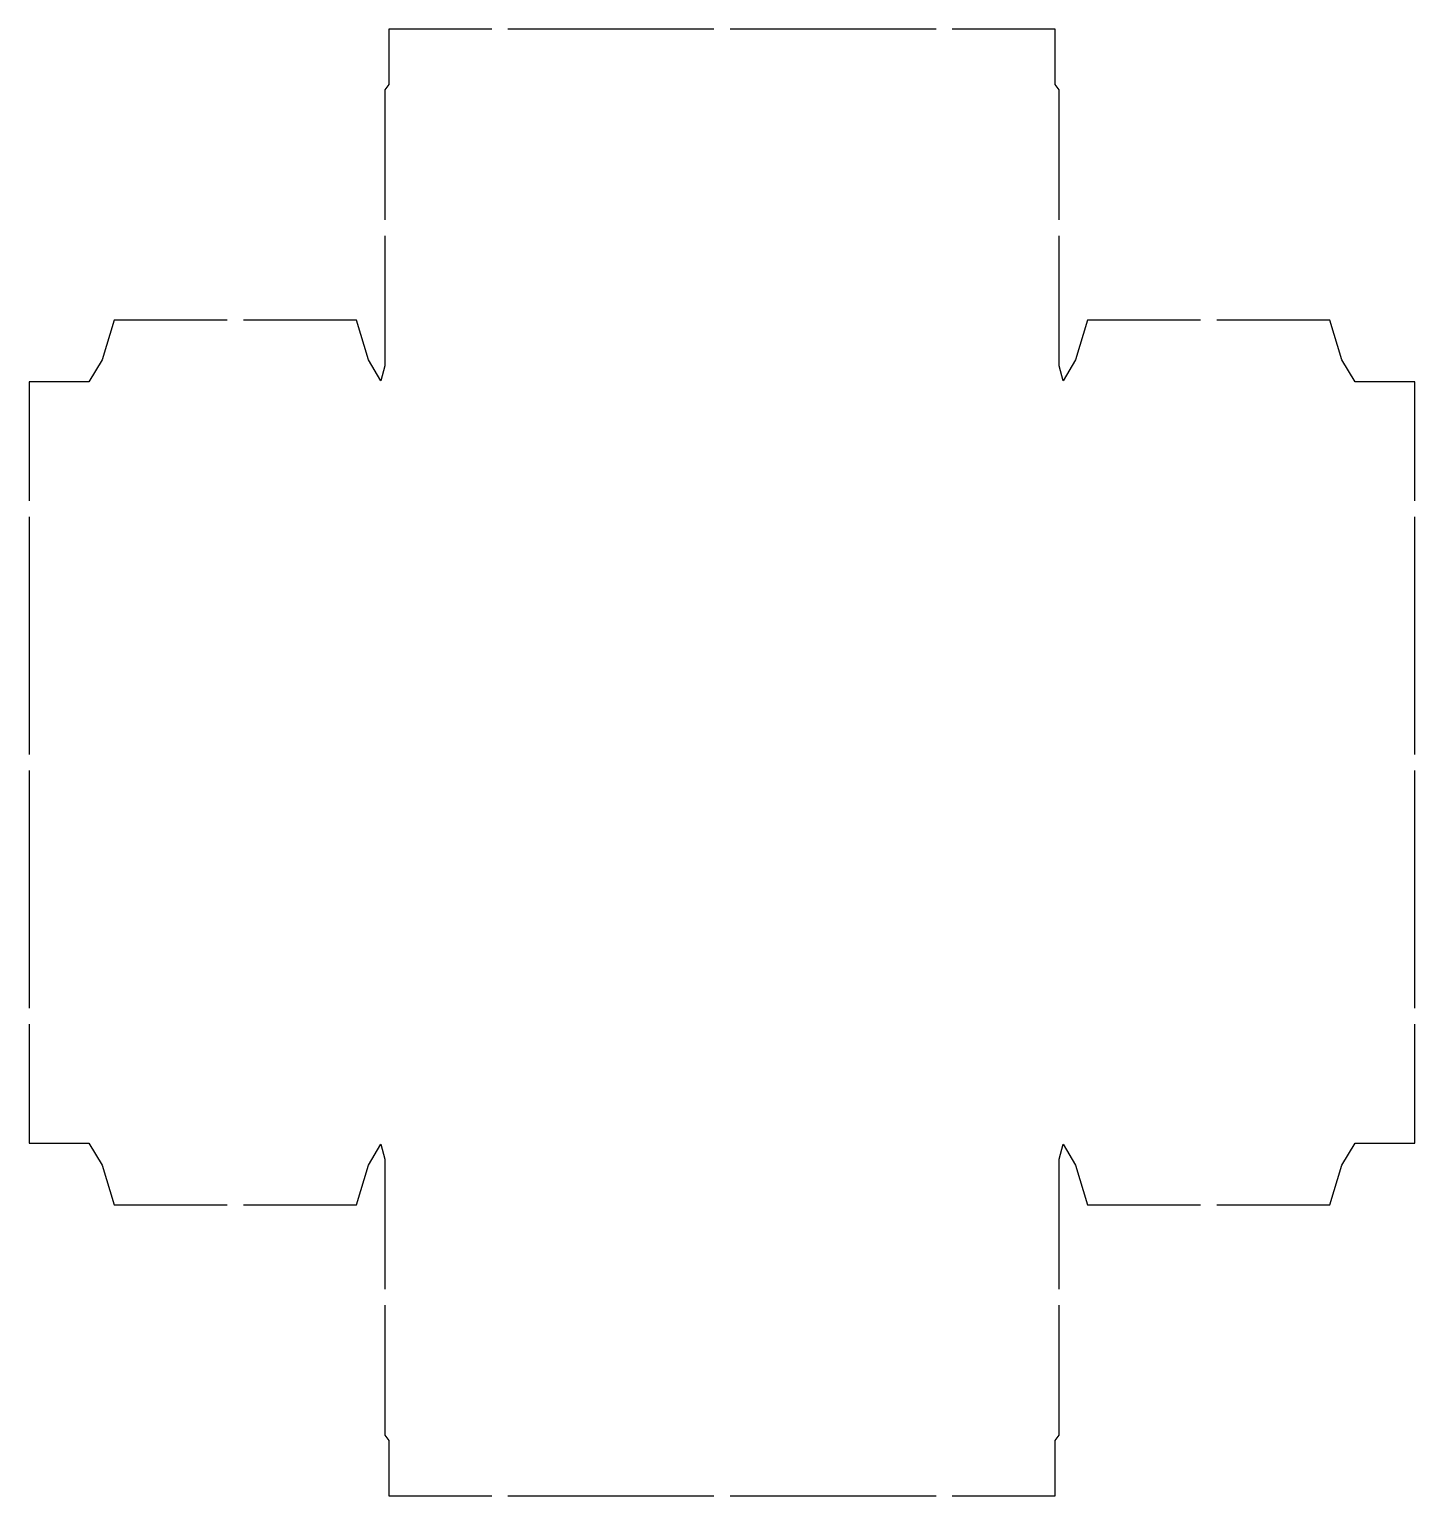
# Model space of a CAD drawing. Extents: x -67 to 276, y -51 to 312.
import ezdxf

# ---------------------------------------------------------------- set-up
doc = ezdxf.new("R2010")
doc.units = 0
doc.layers.add('2', color=1, linetype='CONTINUOUS')

msp = doc.modelspace()

# ---------------------------------------------------------------- linework, layer by layer
at = {"layer": '2', "color": 1}
for p, q in [((47.999959, 312.271304), (22.499955, 312.271304)), ((22.499955, 312.271304), (22.499955, 298.604587)), ((102.999966, 312.271304), (51.999959, 312.271304)), ((157.999974, 312.271304), (106.999966, 312.271304)), ((187.499978, 312.271304), (161.999974, 312.271304)), ((187.499978, 298.604587), (187.499978, 312.271304)), ((22.499955, 298.604587), (21.499971, 297.271299)), ((188.499962, 297.271299), (187.499978, 298.604587)), ((21.499971, 297.271299), (21.499971, 265.13735)), ((188.499962, 265.13735), (188.499962, 297.271299)), ((21.499971, 261.13735), (21.499971, 229.003401)), ((188.499962, 229.003401), (188.499962, 261.13735)), ((-45.500043, 240.2713), (-48.50003, 230.4675)), ((-17.500032, 240.2713), (-45.500043, 240.2713)), ((14.499978, 240.2713), (-13.500032, 240.2713)), ((17.499965, 230.4675), (14.499978, 240.2713)), ((195.499955, 240.2713), (192.499968, 230.4675)), ((223.499965, 240.2713), (195.499955, 240.2713)), ((255.499976, 240.2713), (227.499965, 240.2713)), ((258.499963, 230.4675), (255.499976, 240.2713)), ((-48.50003, 230.4675), (-51.800019, 224.971292)), ((20.499952, 225.271295), (17.499965, 230.4675)), ((21.499971, 229.003401), (20.499952, 225.271295)), ((189.499981, 225.271295), (188.499962, 229.003401)), ((192.499968, 230.4675), (189.499981, 225.271295)), ((261.799952, 224.971292), (258.499963, 230.4675)), ((-51.800019, 224.971292), (-66.500022, 224.971292)), ((-66.500022, 224.971292), (-66.500022, 195.571295)), ((276.499955, 224.971292), (261.799952, 224.971292)), ((276.499955, 195.571295), (276.499955, 224.971292)), ((-66.500022, 191.571295), (-66.500022, 132.7713)), ((276.499955, 132.7713), (276.499955, 191.571295)), ((-66.500022, 128.7713), (-66.500022, 69.971305)), ((276.499955, 69.971305), (276.499955, 128.7713)), ((-66.500022, 65.971305), (-66.500022, 36.571308)), ((276.499955, 36.571308), (276.499955, 65.971305)), ((-66.500022, 36.571308), (-51.800019, 36.571308)), ((-51.800019, 36.571308), (-48.50003, 31.075101)), ((258.499963, 31.075101), (261.799952, 36.571308)), ((261.799952, 36.571308), (276.499955, 36.571308)), ((17.499965, 31.075101), (20.499952, 36.271306)), ((20.499952, 36.271306), (21.499971, 32.539199)), ((188.499962, 32.539199), (189.499981, 36.271306)), ((189.499981, 36.271306), (192.499968, 31.075101)), ((-48.50003, 31.075101), (-45.500043, 21.271301)), ((14.499978, 21.271301), (17.499965, 31.075101)), ((21.499971, 32.539199), (21.499971, 0.40525)), ((188.499962, 0.40525), (188.499962, 32.539199)), ((192.499968, 31.075101), (195.499955, 21.271301)), ((255.499976, 21.271301), (258.499963, 31.075101)), ((-45.500043, 21.271301), (-17.500032, 21.271301)), ((-13.500032, 21.271301), (14.499978, 21.271301)), ((195.499955, 21.271301), (223.499965, 21.271301)), ((227.499965, 21.271301), (255.499976, 21.271301)), ((21.499971, -3.59475), (21.499971, -35.728698)), ((188.499962, -35.728698), (188.499962, -3.59475)), ((21.499971, -35.728698), (22.499955, -37.061987)), ((187.499978, -37.061987), (188.499962, -35.728698)), ((22.499955, -37.061987), (22.499955, -50.728704)), ((187.499978, -50.728704), (187.499978, -37.061987)), ((22.499955, -50.728704), (47.999959, -50.728704)), ((51.999959, -50.728704), (102.999966, -50.728704)), ((106.999966, -50.728704), (157.999974, -50.728704)), ((161.999974, -50.728704), (187.499978, -50.728704))]:
    msp.add_line(p, q, dxfattribs=at)

doc.saveas('drawing.dxf')
